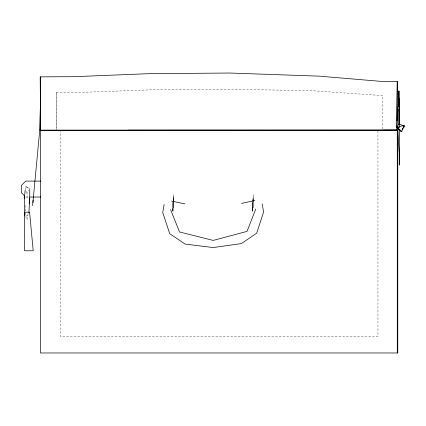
<?xml version="1.0" encoding="UTF-8"?>
<svg xmlns="http://www.w3.org/2000/svg" width="426" height="426" viewBox="0 0 426 426"><rect width="100%" height="100%" fill="white"/><g stroke="black" fill="none" stroke-linecap="round" stroke-linejoin="round"><path stroke-width="0.32" stroke-dasharray="2.13 1.6" d="M56.285 129.488L56.285 92.176L86.686 92.176L154.537 89.726L229.582 89.242L311.901 90.701L382.852 95.61L382.852 129.477M173.574 196.743L173.59 194.778L173.499 196.737M253.209 196.743L253.225 194.778L253.135 196.737M27.418 219.507L28.121 213.069M25.177 189.618L25.725 187.158M27.067 198.058L27.067 192.818L28.734 190.326M25.714 197.036L28.973 197.036M25.645 215.886L28.755 215.886M28.627 188.18L29.729 188.83M25.922 191.231L27.067 192.818M25.027 205.204L26.178 219.507M377.947 130.942L377.947 336.37L60.311 336.37L60.311 130.276M56.285 92.176L56.285 130.143"/><path stroke-width="0.64" d="M399.359 124.275L399.359 98.47M382.852 130.143L396.819 130.095L397.197 81.483M173.574 196.743L173.478 207.845L172.807 202.398L172.85 211.099L172.967 208.484M253.204 197.392L253.108 207.845L252.437 202.398L252.48 211.099L252.629 207.835M396.867 120.952L397.314 81.483L382.255 81.478L319.175 76.147L229.555 73.022L147.854 73.714L73.991 76.685L40.252 76.866L40.475 130.159L396.819 130.095M399.748 129.089L399.237 157.545L399.529 165.016L399.237 165.016L399.529 157.545L397.698 129.089L399.237 129.089M173.265 201.961L173.414 198.697M252.927 201.306L253.017 199.347M28.931 212.585L29.729 197.403L29.729 189.341M396.835 126.921L398.624 98.47L398.331 90.999L398.624 90.999L398.486 107.075M24.575 195.449L24.506 198.702M25.161 190.172L24.399 198.26L24.399 215.886M32.893 202.552L39.762 129.983M32.573 205.582L33.153 200.039M29.17 203.41L29.729 198.26M164.138 204.512L162.727 212.579L169.75 233.72L185.118 244.066L213.192 247.565L241.366 243.592L256.686 233.182L263.614 212.004L262.171 203.942M399.588 130.409L400.515 131.346L401.766 131.346L404.077 125.18L396.808 127.592L398.661 129.472M255.76 209.049L247.027 231.393L213.192 240.408L179.543 231.984L170.57 209.587M401.766 131.346L396.808 127.592L398.976 123.844L404.7 126.261L402.192 129.312M403.108 126.863L404.077 125.18M241.499 203.383L254.796 200.54M396.808 127.592L399.844 127.081M128.114 130.143L396.76 130.159M40.683 181.103L25.714 181.103L21.3 185.518L21.3 192.616L24.836 196.152M29.623 197.036L40.683 197.036M171.497 201.077L184.804 203.857M25.858 186.545L28.073 187.85M398.518 109.056L398.784 124.275M40.252 76.866L40.39 110.419M399.359 90.999L399.359 126.916M397.272 130.276L397.272 352.978M40.475 104.008L39.581 129.957L40.475 130.047L40.475 104.008M397.788 130.276L40.475 130.276L40.475 352.978L397.788 352.978L397.788 130.276M29.57 212.191L24.559 212.191L24.559 250.786L33.223 250.786L29.57 212.191"/></g></svg>
